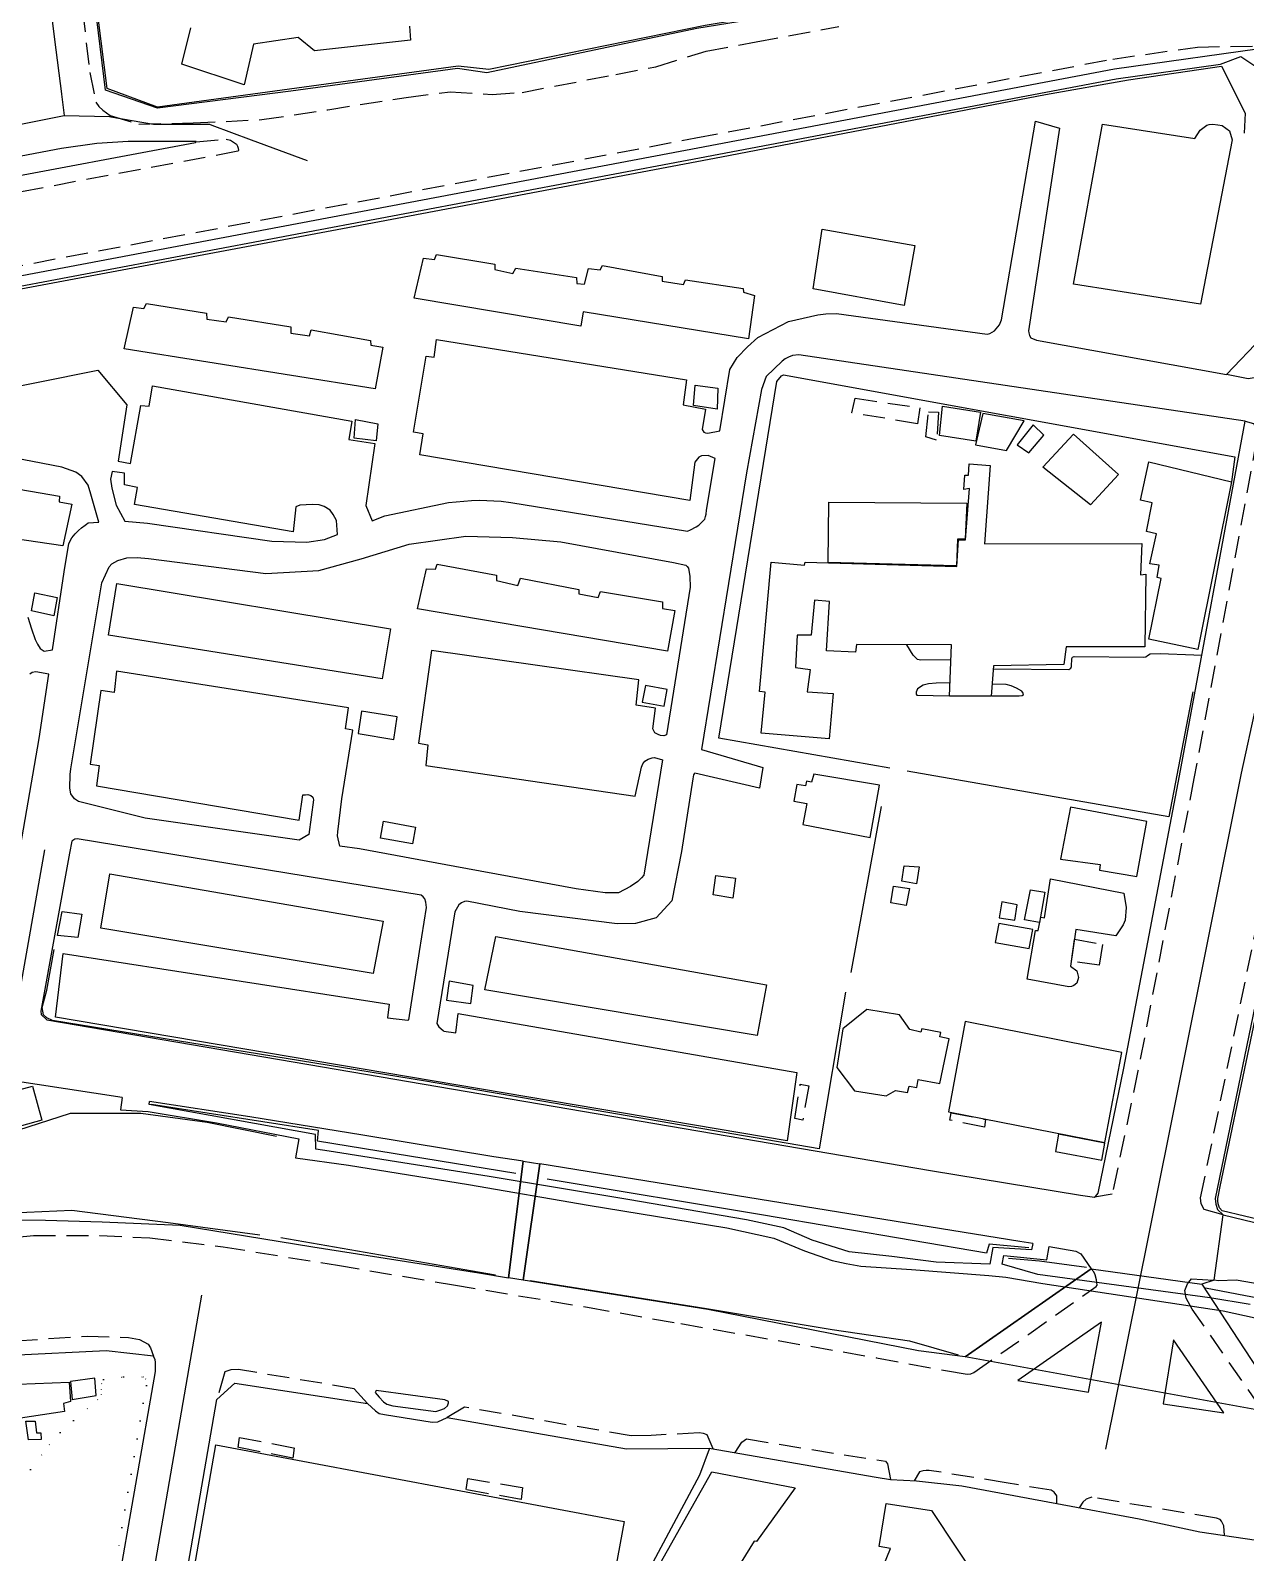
# Model space of a CAD drawing. Header units: millimetres. Extents: x 220021 to 223505, y 489325 to 491820.
# Drawn here: x 222700.2 to 222976.5, y 490481.4 to 490827.5 of the extents above; entities that cross this region are included whole.
import ezdxf

# ---------------------------------------------------------------- set-up
doc = ezdxf.new("R2010")
doc.units = ezdxf.units.MM
doc.linetypes.add('5M2P5', pattern=[7.5, 5, -2.5])
doc.linetypes.add('AM4', pattern=[4, 0, -4])
for name, color, linetype in [('A0013110', 8, 'Continuous'), ('A0013118', 8, 'Continuous'), ('A0023210', 8, 'Continuous'), ('A0033324', 8, '5M2P5'), ('A0033327', 8, 'Continuous'), ('A0053326', 8, 'Continuous'), ('A0073340', 8, 'Continuous'), ('B0014110', 8, 'Continuous'), ('B0014111', 8, 'Continuous'), ('B0014115', 8, 'Continuous'), ('B0014116', 8, '5M2P5'), ('B0024120', 8, 'B0024120'), ('C0052211', 8, 'Continuous'), ('D0025111', 8, 'AM4')]:
    doc.layers.add(name, color=color, linetype=linetype)
doc.linetypes.add('B0024120', pattern='A,10,-1.75,[133,ltypeshp.shx,S=0.75,R=0,X=0,Y=0],-3.25', length=15)

msp = doc.modelspace()

# ---------------------------------------------------------------- linework, layer by layer
at = {"layer": 'A0013110'}
for points in [[(222932.497, 490895.329), (222937.665, 490895.266), (222945.734, 490894.256), (222951.768, 490892.257), (222955.167, 490890.906), (222955.947, 490890.322), (222956.455, 490889.763), (222957.38, 490888.247), (222958.102, 490886.658), (222971.717, 490849.243), (222962.627, 490844.774), (222948.837, 490843.547), (222907.098, 490836.963), (222851.77, 490827.892), (222803.976, 490817.879), (222797.305, 490818.845), (222759.434, 490813.656), (222729.095, 490809.83), (222717.291, 490813.905), (222710.612, 490868.592), (222703.617, 490932.184), (222711.381, 490936.54)], [(222696.401, 490633.066), (222691.965, 490607.402), (222690.934, 490606.546), (222689.64, 490605.943), (222689.023, 490605.842), (222682.756, 490608.488), (222672.011, 490616.051), (222661.327, 490628.193), (222640.712, 490653.726), (222621.262, 490678.039), (222607.248, 490696.443), (222604.119, 490701.445), (222602.658, 490704.652), (222601.511, 490709.071), (222597.685, 490730.44), (222595.513, 490743.578), (222596.617, 490748.173), (222628.905, 490756.338), (222642.842, 490758.939), (222852.371, 490798.518), (222947.081, 490816.449), (222970.821, 490819.806), (222975.396, 490821.553), (222979.317, 490819.006)], [(222980.278, 490757.778), (222972.199, 490749.283)], [(222709.106, 490640.397), (222702.592, 490604.495), (222702.649, 490603.714), (222703.974, 490602.495), (222904.862, 490568.285), (222938.955, 490562.669), (222942.146, 490562.179), (222942.388, 490562.359), (222942.703, 490562.728), (222942.956, 490563.095), (222948.798, 490591.542), (222961.511, 490658.01), (222976.414, 490738.679)], [(222996.396, 490690.402), (222989.681, 490659.168), (222969.617, 490561.889), (222969.714, 490560.657), (222970.137, 490559.382), (222971.404, 490558.205), (222985.527, 490554.783), (222995.468, 490552.586), (223020.618, 490549.109), (223027.762, 490549.751), (223043.222, 490553.901), (223066.821, 490563.011), (223109.514, 490581.22), (223164.247, 490604.834), (223176.459, 490612.545), (223188.348, 490624.689), (223210.587, 490650.732), (223241.475, 490687.955), (223265.332, 490717.815), (223275.276, 490734.039)], [(222721.104, 490584.887), (222695.32, 490588.839), (222678.331, 490590.413), (222662.106, 490589.625), (222634.333, 490582.828), (222610.807, 490579.377), (222610.522, 490574.218), (222620.824, 490559.731), (222624.047, 490550.498), (222625.403, 490545.798), (222664.264, 490553.159), (222692.848, 490557.166), (222703.665, 490556.958), (222716.512, 490556.607), (222734.252, 490555.847), (222764.443, 490550.946), (222802.198, 490544.985), (222808.943, 490543.909)], [(222812.222, 490570.436), (222805.565, 490571.408), (222775.824, 490576.338), (222750.099, 490580.443), (222727.272, 490583.942)], [(222928.113, 490551.657), (222925.149, 490552.169), (222832.419, 490567.125), (222816.055, 490569.766)], [(222931.841, 490551.013), (222937.92, 490549.962), (222939.034, 490549.33), (222941.387, 490545.9), (222912.709, 490525.908), (222902.151, 490527.289), (222854.269, 490536.681), (222812.28, 490543.377)], [(222996.698, 490539.46), (222974.369, 490543.353), (222970.381, 490543.168), (222969.348, 490543.35), (222966.531, 490542.458), (222986.128, 490512.543)], [(222719.73, 490471.366), (222728.669, 490522.585), (222728.685, 490523.619), (222728.622, 490524.711), (222728.552, 490525.26), (222728.207, 490526.084), (222717.405, 490527.281), (222695.844, 490526.179), (222674.382, 490523.207), (222662.312, 490519.169), (222655.269, 490507.763), (222652.645, 490503.069), (222641.788, 490482.855), (222630.206, 490461.764)], [(222728.592, 490435.215), (222742.619, 490516.239), (222746.653, 490519.961), (222776.849, 490515.284), (222778.643, 490513.659), (222779.504, 490513.002), (222780.713, 490512.785), (222791.535, 490511.087), (222792.835, 490511.127), (222794.993, 490512.138), (222835.767, 490505.03), (222854.504, 490505.165), (222892.487, 490498.566), (222895.794, 490498.028), (222901.667, 490497.697), (222911.967, 490496.593), (222933.602, 490492.534), (222952.311, 490489.041), (222966.075, 490486.149), (222992.427, 490482.266), (223009.576, 490479.766)]]:
    msp.add_lwpolyline(points, dxfattribs=at)
msp.add_lwpolyline([(222645.401, 490788.313), (222643.534, 490787.972), (222642.896, 490787.735), (222642.716, 490787.561), (222642.774, 490786.938), (222643.949, 490785.335), (222644.692, 490784.912), (222645.662, 490784.785), (222689.964, 490793.056), (222737.735, 490801.994), (222737.93, 490802.173), (222737.92, 490802.258), (222729.546, 490802.225), (222722.469, 490802.261), (222715.281, 490801.769), (222707.249, 490800.671), (222696.537, 490798.621), (222672.536, 490793.957), (222652.595, 490790.023)], close=True, dxfattribs=at)
at = {"layer": 'A0013118'}
for points in [[(222673.974, 490741.876), (222715.499, 490750.256), (222722.153, 490742.343), (222720.169, 490729.539), (222722.943, 490729.057), (222725.317, 490742.243), (222727.219, 490742.037), (222727.945, 490746.68), (222773.271, 490738.619), (222772.638, 490734.508), (222778.486, 490733.574), (222776.45, 490719.438), (222777.938, 490716.004), (222780.827, 490717.145), (222795.295, 490720.147), (222800.52, 490720.642), (222802.35, 490720.669), (222807.235, 490720.422), (222809.458, 490720.139), (222849.602, 490713.605), (222850.296, 490713.911), (222851.612, 490714.622), (222852.177, 490715.006), (222853.582, 490716.328), (222853.736, 490716.983), (222853.836, 490717.507), (222853.938, 490718.386), (222855.881, 490730.123), (222854.278, 490730.823), (222852.809, 490730.767), (222852.17, 490730.478), (222851.298, 490729.332), (222850.121, 490720.598), (222788.771, 490731), (222789.506, 490735.794), (222787.326, 490736.118), (222790.187, 490753.461), (222792.038, 490753.193), (222792.535, 490757.228), (222849.354, 490748.07), (222848.635, 490742.377), (222853.67, 490741.36), (222852.962, 490736.75), (222853.298, 490736.134), (222853.736, 490736.004), (222854.254, 490735.906), (222856.926, 490736.436), (222859.24, 490750.411), (222860.873, 490753.121), (222863.248, 490755.581), (222865.596, 490757.693), (222872.576, 490761.334), (222879.208, 490762.842), (222881.049, 490763.082), (222883.463, 490763.136), (222917.768, 490758.43), (222918.364, 490758.605), (222919.416, 490759.179), (222920.517, 490760.516), (222921.019, 490761.707), (222928.749, 490806.868), (222934.22, 490805.287), (222927.119, 490759.2), (222927.184, 490758.744), (222927.338, 490758.149), (222927.657, 490757.599), (222928.997, 490757.044), (222972.199, 490749.283)], [(222976.414, 490738.679), (222874.888, 490753.753), (222873.522, 490753.561), (222872.565, 490753.18), (222871.85, 490752.853), (222871.149, 490752.319), (222867.487, 490748.834), (222866.466, 490745.848), (222863.025, 490726.932), (222852.768, 490664.007), (222866.759, 490659.926), (222865.975, 490655.18), (222851.291, 490658.599), (222851.109, 490658.486), (222850.973, 490658.27), (222850.834, 490657.307), (222848.228, 490640.814), (222846.019, 490629.575), (222842.47, 490625.756), (222837.809, 490624.426), (222833.607, 490624.359), (222811.452, 490627.191), (222799.446, 490629.53), (222798.888, 490629.418), (222798.214, 490629.156), (222797.655, 490628.676), (222796.717, 490627.114), (222792.605, 490601.679), (222793.037, 490600.909), (222794.056, 490600.128), (222794.231, 490599.99), (222796.924, 490599.547), (222797.489, 490603.972), (222874.488, 490590.534), (222872.267, 490575.009), (222705.922, 490603.16), (222707.689, 490617.639), (222781.742, 490606.113), (222781.421, 490602.991), (222785.993, 490602.43), (222786.252, 490602.506), (222788.638, 490618.083), (222790.268, 490628.091), (222790.126, 490629.273), (222789.921, 490630.031), (222789.483, 490630.489), (222789.047, 490630.864), (222710.814, 490643.648), (222710.294, 490643.622), (222709.607, 490643.122), (222709.106, 490640.397)], [(222699.587, 490694.056), (222700.471, 490691.416), (222701.29, 490689.006), (222701.781, 490687.943), (222702.419, 490686.956), (222703.315, 490686.323), (222705.223, 490686.674), (222707.895, 490704.399), (222708.952, 490710.868), (222709.644, 490712.152), (222710.415, 490713.023), (222711.105, 490713.765), (222711.843, 490714.422), (222712.626, 490714.983), (222712.93, 490715.206), (222713.311, 490715.496), (222715.775, 490715.685), (222713.927, 490722.024), (222713.37, 490724.058), (222711.866, 490726.062), (222710.522, 490727.037), (222707.379, 490728.186), (222673.957, 490734.613)], [(222718.385, 490725.486), (222718.724, 490723.441), (222719.707, 490719.575), (222721.69, 490715.89), (222726.806, 490715.488), (222755.094, 490711.348), (222763.037, 490711.147), (222767.102, 490711.722), (222770.066, 490712.893), (222769.822, 490716.031), (222769.077, 490717.4), (222768.345, 490718.381), (222767.031, 490719.213), (222765.894, 490719.592), (222764.323, 490719.699), (222761.476, 490719.574), (222760.594, 490719.136), (222759.98, 490713.521), (222723.902, 490719.694), (222724.539, 490723.532), (222721.589, 490724.177), (222721.576, 490726.86), (222718.78, 490727.187), (222718.385, 490725.486)], [(222844.802, 490667.321), (222844.214, 490667.075), (222843.465, 490667.205), (222842.933, 490667.443), (222842.202, 490667.808), (222841.739, 490668.692), (222842.352, 490673.368), (222837.916, 490674.08), (222838.564, 490679.81), (222791.391, 490686.482), (222788.423, 490665.425), (222790.575, 490665.063), (222790.117, 490660.346), (222837.7, 490653.398), (222839.145, 490659.986), (222839.421, 490660.712), (222839.932, 490661.349), (222840.642, 490661.836), (222841.597, 490662.135), (222842.095, 490662.188), (222843.891, 490661.65), (222839.682, 490635.44), (222839.15, 490634.83), (222838.299, 490633.974), (222836.667, 490632.82), (222833.946, 490631.406), (222830.921, 490631.381), (222824.319, 490632.312), (222796.715, 490637.43), (222775.026, 490641.402), (222770.589, 490642.039), (222770.041, 490644.378), (222770.076, 490645.296), (222771.015, 490652.801), (222773.5, 490668.407), (222771.88, 490668.69), (222772.498, 490673.441), (222719.757, 490681.782), (222719.253, 490676.989), (222716.206, 490677.395), (222713.795, 490660.646), (222715.815, 490660.322), (222715.268, 490655.707), (222761.281, 490647.936), (222762.131, 490653.69), (222762.724, 490653.71), (222763.308, 490653.731), (222763.963, 490653.507), (222764.434, 490653.132), (222764.591, 490652.558), (222763.497, 490644.689), (222761.317, 490643.37), (222726.275, 490648.401), (222711.155, 490652.143), (222710.25, 490652.764), (222709.422, 490653.911), (222709.169, 490655.23), (222709.227, 490658.275), (222709.433, 490659.598), (222716.454, 490701.909), (222718.078, 490705.55), (222718.755, 490706.21), (222720.049, 490707.001), (222722.145, 490707.543), (222724.511, 490707.683), (222727.044, 490707.416), (222753.726, 490704.026), (222765.793, 490704.684), (222775.385, 490707.362), (222786.336, 490710.713), (222799.182, 490712.48), (222809.796, 490712.188), (222820.797, 490711.249), (222846.461, 490706.513), (222849.241, 490705.898), (222849.549, 490705.579), (222849.856, 490705.24), (222850.12, 490703.358), (222850.195, 490700.905), (222844.802, 490667.321)], [(222909.4, 490684.356), (222902.665, 490684.292), (222901.936, 490684.446), (222900.888, 490685.432), (222899.476, 490687.78)], [(222919.225, 490682.323), (222936.345, 490682.184), (222936.798, 490682.461), (222936.94, 490682.876), (222936.994, 490684.681), (222937.153, 490685.009), (222937.551, 490685.161), (222953.381, 490684.975), (222953.828, 490685.1), (222954.189, 490685.402), (222954.834, 490685.775), (222957.06, 490685.79), (222964.764, 490685.493), (222966.581, 490685.455)], [(222697.935, 490641.937), (222702.18, 490666.488), (222704.383, 490681.101), (222701.445, 490681.681), (222700.61, 490681.514), (222700.064, 490681.16)], [(222909.232, 490679.178), (222906.131, 490679.076), (222904.423, 490678.923), (222903.197, 490678.634), (222901.892, 490677.795), (222901.592, 490677.016), (222901.59, 490676.609), (222901.731, 490676.367), (222909.156, 490676.171)], [(222918.817, 490676.165), (222925.023, 490676.163), (222925.705, 490676.246), (222926.014, 490676.478), (222925.969, 490676.813), (222925.62, 490677.221), (222924.417, 490677.909), (222923.17, 490678.492), (222922.059, 490678.74), (222918.979, 490678.867)], [(222721.104, 490584.887), (222720.675, 490582.062), (222727.017, 490581.703), (222742.519, 490579.106), (222761.214, 490575.478), (222760.51, 490571.169), (222772.504, 490569.454), (222799.832, 490565.113), (222827.047, 490560.386), (222858.564, 490555.262), (222869.238, 490552.859), (222876.235, 490549.975), (222882.473, 490547.808), (222885.698, 490547.116), (222889.032, 490546.515), (222900.557, 490545.802), (222918.142, 490544.412), (222921.987, 490544.046), (222930.422, 490542.612), (222971.409, 490536.361), (222981.145, 490534.241)], [(222928.113, 490551.657), (222927.804, 490550.263), (222919.003, 490550.769), (222918.331, 490546.994), (222906.137, 490547.424), (222896.054, 490548.688), (222886.369, 490549.814), (222877.954, 490552.46), (222871.518, 490555.218), (222863.033, 490557.051), (222836.033, 490561.687), (222804.493, 490566.906), (222768.11, 490572.68), (222765.081, 490573.138), (222765.03, 490576.452), (222727.194, 490583.273), (222727.272, 490583.942)], [(222812.222, 490570.436), (222808.943, 490543.909)], [(222812.28, 490543.377), (222816.055, 490569.766)], [(222977.524, 490537.845), (222968.4, 490539.288), (222929.235, 490544.652), (222921.163, 490547.017), (222921.523, 490548.919), (222931.293, 490547.945), (222931.841, 490551.013)]]:
    msp.add_lwpolyline(points, dxfattribs=at)
at = {"layer": 'A0023210'}
for points in [[(222664.94, 491132.66), (222668.57, 491112.41), (222669.2, 491108.82), (222673.19, 491079.78), (222680.56, 491024.27), (222681.6, 491008.81), (222683.727, 490992.659), (222688.48, 490960.75), (222690.63, 490949.56), (222692.4, 490940.37), (222693.32, 490931.36), (222699.27, 490877.75), (222705.69, 490825.44), (222707.25, 490813.06), (222707.259, 490812.99), (222707.87, 490808.13)], [(222944.72, 490504.94), (222954.49, 490553.53), (222975.6, 490658.59), (222978.95, 490674.21), (222983.2, 490698.64), (222987.96, 490734.34), (222991.77, 490759.96), (222998.16, 490796.03), (222999.78, 490815.26), (222998.56, 490820.86), (222998.41, 490821.55), (222991.46, 490833), (222976.99, 490853.28), (222976.46, 490854.69), (222961.65, 490892.32), (222959.6, 490894.76), (222956.98, 490897.15), (222952.21, 490898.34), (222946.23, 490898.91), (222937.577, 490899.439)], [(222272.479, 490723.142), (222399.23, 490747.85), (222477.07, 490762.16), (222558.39, 490778.36), (222567.562, 490780.186), (222575.82, 490781.83), (222590.71, 490784.8), (222594.998, 490785.653), (222622.946, 490791.211), (222624.6, 490791.54), (222629.6, 490792.53), (222634.337, 490793.481), (222634.43, 490793.5), (222637.161, 490794.044), (222693.62, 490805.29), (222694.591, 490805.483), (222707.87, 490808.13), (222718.172, 490807.886), (222718.493, 490807.833), (222728.21, 490806.21), (222740.915, 490806.138), (222741.475, 490805.93), (222750.391, 490802.622), (222763.17, 490797.88)], [(222599.66, 490579.57), (222604.96, 490580.72), (222607.583, 490581.29), (222610.71, 490581.97), (222629.3, 490585.27), (222665.59, 490593.46), (222687.591, 490597.473), (222697.282, 490605.952), (222703.52, 490641.17)], [(222809.338, 490384.665), (222788.745, 490387.952), (222767.202, 490392.465), (222739.621, 490395.65), (222715.292, 490399.807), (222721.728, 490438.887), (222724.161, 490453.291), (222736.334, 490523.386), (222739.202, 490539.899)]]:
    msp.add_lwpolyline(points, dxfattribs=at)
at = {"layer": 'A0033324'}
for points in [[(222701.465, 490921.526), (222713.713, 490817.947), (222715.05, 490811.185), (222715.791, 490810.22), (222716.639, 490809.368), (222718.309, 490808.16), (222724.837, 490806.194), (222737.215, 490806.455), (222752.798, 490807.197), (222767.804, 490809.463), (222785.677, 490812.259), (222795.631, 490813.538), (222805.179, 490812.898), (222811.984, 490813.398), (222833.315, 490817.479), (222842.411, 490819.244), (222853.854, 490822.794), (222865.205, 490824.879), (222884.022, 490828.361)], [(222595.513, 490743.578), (222594.332, 490747.066), (222594.294, 490748.613), (222594.483, 490750.009), (222594.747, 490751.556), (222595.538, 490752.645), (222627.918, 490760.833), (222641.993, 490763.46), (222851.517, 490803.038), (222946.331, 490820.989), (222965.568, 490823.709), (222983.183, 490824.026), (222984.273, 490823.498), (222992.585, 490813.962), (222993.426, 490810.9), (222993.429, 490810.421), (222982.636, 490752.639), (222980.855, 490749.674), (222980.335, 490749.273), (222979.467, 490748.737), (222978.436, 490748.499), (222977.094, 490748.306), (222972.199, 490749.283)], [(222737.93, 490802.173), (222744.712, 490802.744), (222745.709, 490802.517), (222747.069, 490801.604), (222747.327, 490801.161), (222747.448, 490800.712), (222747.543, 490800.196), (222747.347, 490800.006), (222688.596, 490789.012), (222654.341, 490782.334), (222653.861, 490782.513), (222651.515, 490783.696), (222650.735, 490783.606), (222645.519, 490782.634), (222644.586, 490782.682), (222643.315, 490783.073), (222641.686, 490784.445), (222640.285, 490786.866), (222640.232, 490787.145), (222642.716, 490787.561)], [(222976.414, 490738.679), (222978.331, 490738.108), (222978.537, 490737.722), (222979.022, 490734.631), (222964.754, 490657.4), (222952.035, 490590.9), (222946.169, 490562.903), (222942.146, 490562.179)], [(222971.404, 490558.205), (222967.074, 490559.375), (222966.398, 490560.725), (222966.29, 490562.097), (222986.452, 490659.848), (222992.642, 490688.641), (222993.088, 490689.36), (222996.396, 490690.402)], [(222689.608, 490552.431), (222700.886, 490553.476), (222716.028, 490553.47), (222727.338, 490552.965), (222744.06, 490550.936), (222770.011, 490546.72), (222796.372, 490542.296), (222826.905, 490537.172), (222848.072, 490533.463), (222892.589, 490525.7), (222908.268, 490522.815), (222913.162, 490521.985), (222914.053, 490522.017), (222914.737, 490522.33), (222927.185, 490531.054), (222942.565, 490541.905), (222942.79, 490542.201), (222942.595, 490543.384), (222942.338, 490544.592), (222941.974, 490545.268), (222941.387, 490545.9)], [(223057.396, 490499.323), (223056.051, 490498.257), (223055.662, 490498.132), (223055.085, 490498), (223054.311, 490498.084), (223052.058, 490498.555), (223042.673, 490500.924), (223028.957, 490502.828), (222991.352, 490508.317), (222986.211, 490509.626), (222984.03, 490510.72), (222981.617, 490512.556), (222979.924, 490514.403), (222964.351, 490536.755), (222963.026, 490539.27), (222962.707, 490540.959), (222963.299, 490542.479), (222964.216, 490543.665), (222969.348, 490543.35)], [(222674.382, 490523.207), (222675.313, 490525.736), (222675.383, 490525.99), (222675.529, 490526.413), (222676.362, 490526.828), (222684.48, 490528.179), (222696.864, 490529.574), (222713.097, 490530.597), (222722.526, 490530.294), (222724.981, 490529.868), (222727.018, 490528.809), (222727.488, 490527.95), (222728.207, 490526.084)], [(222776.849, 490515.284), (222773.855, 490518.663), (222747.492, 490523.031), (222745.81, 490522.977), (222744.394, 490522.531), (222742.619, 490516.239)], [(222855.451, 490505), (222854.115, 490508.168), (222853.236, 490508.5), (222852.272, 490508.658), (222841.32, 490508.011), (222836.827, 490507.93), (222798.925, 490514.48), (222794.993, 490512.138)], [(222860.475, 490504.128), (222861.937, 490506.533), (222863.057, 490507.286), (222885.232, 490503.594), (222894.597, 490502.169), (222895.086, 490501.592), (222895.794, 490498.028)], [(222933.602, 490492.534), (222933.6, 490494.314), (222932.973, 490495.136), (222932.287, 490495.559), (222922.083, 490497.268), (222904.595, 490500.099), (222903.888, 490500.085), (222903.159, 490500.028), (222902.894, 490499.951), (222902.341, 490499.759), (222901.147, 490497.727)], [(222971.703, 490485.32), (222971.55, 490487.487), (222971.015, 490488.586), (222970.728, 490488.946), (222969.921, 490489.238), (222941.554, 490493.967), (222941.08, 490493.862), (222940.265, 490493.53), (222939.525, 490492.889), (222938.7, 490491.582)]]:
    msp.add_lwpolyline(points, dxfattribs=at)
at = {"layer": 'A0033327'}
msp.add_lwpolyline([(222594.482, 490750.006), (222628.412, 490758.586), (222642.418, 490761.2), (222851.944, 490800.778), (222946.706, 490818.719), (222983.421, 490823.911)], dxfattribs=at)
at = {"layer": 'A0053326'}
msp.add_lwpolyline([(222996.698, 490539.46), (222974.369, 490543.353), (222970.381, 490543.168), (222969.348, 490543.35), (222971.404, 490558.205), (222985.527, 490554.783)], dxfattribs=at)
for points in [[(222940.792, 490517.864), (222943.753, 490533.758), (222924.728, 490520.547)], [(222957.796, 490515.23), (222971.564, 490513.177), (222960.116, 490529.809)], [(222778.854, 490518.244), (222778.58, 490517.786), (222779.48, 490516.708), (222780.489, 490515.703), (222781.222, 490515.174), (222782.614, 490514.774), (222792.355, 490513.514), (222793.288, 490513.772), (222794.386, 490514.177), (222795.007, 490514.782), (222795.262, 490515.424), (222795.261, 490515.79), (222794.455, 490516.099)]]:
    msp.add_lwpolyline(points, close=True, dxfattribs=at)
at = {"layer": 'A0073340'}
for points in [[(222812.222, 490570.436), (222816.055, 490569.766), (222812.28, 490543.377), (222808.943, 490543.909)], [(222941.387, 490545.9), (222966.531, 490542.458), (222986.128, 490512.543), (222912.709, 490525.908)]]:
    msp.add_lwpolyline(points, close=True, dxfattribs=at)
at = {"layer": 'B0014110'}
msp.add_lwpolyline([(222907.627, 490742.033), (222916.229, 490740.715), (222915.168, 490734.082), (222906.898, 490735.387)], close=True, dxfattribs=at)
at = {"layer": 'B0014111'}
for points in [[(222937.413, 490769.762), (222943.992, 490806.205), (222965.001, 490802.924), (222966.166, 490804.787), (222967.69, 490805.963), (222968.203, 490806.116), (222969.031, 490806.198), (222970.186, 490806.047), (222971.213, 490805.871), (222972.855, 490804.67), (222973.416, 490802.596), (222966.274, 490765.264)], [(222898.878, 490764.91), (222878.159, 490768.715), (222880.254, 490782.337), (222901.335, 490778.608)], [(222851.365, 490746.847), (222856.48, 490746.124), (222856.319, 490741.389), (222850.968, 490742.229)], [(222926.196, 490738.696), (222916.738, 490740.418), (222915.1, 490733.26), (222922.18, 490732.001)], [(222774.094, 490739.035), (222779.201, 490738.043), (222778.852, 490734.174), (222773.823, 490734.8)], [(222928.223, 490737.833), (222924.57, 490733.28), (222927.229, 490731.441), (222930.655, 490735.46)], [(222930.367, 490728.195), (222937.385, 490735.657), (222947.638, 490726.487), (222941.21, 490719.66)], [(222973.271, 490724.839), (222965.655, 490686.765), (222954.487, 490689.085), (222957.291, 490702.88), (222956.409, 490703.09), (222956.878, 490705.931), (222954.702, 490706.197), (222956.225, 490713.007), (222953.999, 490713.543), (222955.261, 490720.106), (222952.595, 490720.716), (222954.542, 490729.416)], [(222882.76, 490676.753), (222881.79, 490666.39), (222866.335, 490667.705), (222867.268, 490677.02), (222865.955, 490677.172), (222868.638, 490706.601), (222876.188, 490705.886), (222876.375, 490706.566), (222910.873, 490705.587), (222911.264, 490711.644), (222912.824, 490711.667), (222913.723, 490723.329), (222912.427, 490723.09), (222912.671, 490726.332), (222913.47, 490726.369), (222913.662, 490728.934), (222918.398, 490728.568), (222917.118, 490710.77), (222952.899, 490710.844), (222952.64, 490703.723), (222953.834, 490703.861), (222953.584, 490687.365), (222935.692, 490687.367), (222935.213, 490683.358), (222919.154, 490683.056), (222918.671, 490676.097), (222909.167, 490676.106), (222909.617, 490687.763), (222888.058, 490687.9), (222887.791, 490686.156), (222881.223, 490686.401), (222881.89, 490697.614), (222878.455, 490697.918), (222877.712, 490690.015), (222874.551, 490689.99), (222874.168, 490682.621), (222877.491, 490682.183), (222876.79, 490677.095)], [(222881.729, 490720.223), (222913.148, 490720.031), (222912.732, 490711.863), (222910.997, 490711.795), (222910.809, 490705.742), (222881.563, 490706.507)], [(222700.456, 490695.532), (222701.212, 490699.634), (222706.275, 490698.537), (222705.529, 490694.379)], [(222840.032, 490678.581), (222839.289, 490674.79), (222844.27, 490673.886), (222844.976, 490677.621)], [(222775.462, 490672.733), (222774.759, 490667.661), (222782.816, 490666.268), (222783.629, 490671.414)], [(222874.492, 490656.02), (222873.821, 490652.266), (222876.732, 490651.735), (222875.829, 490646.947), (222891.163, 490643.962), (222893.23, 490655.886), (222878.315, 490658.398), (222877.814, 490656.574), (222876.654, 490656.812), (222876.462, 490655.715)], [(222951.802, 490635.154), (222954.077, 490647.593), (222936.715, 490650.851), (222934.452, 490639.058), (222943.444, 490637.87), (222943.322, 490636.575)], [(222787.764, 490646.325), (222787.113, 490642.516), (222779.843, 490643.874), (222780.494, 490647.683)], [(222932.136, 490634.601), (222948.832, 490631.331), (222949.35, 490628.046), (222949.097, 490625.221), (222948.643, 490624.115), (222946.982, 490621.617), (222937.934, 490623.081), (222936.668, 490614.73), (222938.139, 490613.69), (222938.485, 490612.147), (222938.113, 490610.9), (222937.474, 490610.347), (222936.919, 490610.131), (222936.342, 490610.061), (222926.828, 490611.794), (222928.714, 490622.881), (222929.306, 490622.819), (222929.963, 490625.892), (222930.764, 490625.704)], [(222921.092, 490629.381), (222920.442, 490625.711), (222924.011, 490625.203), (222924.567, 490628.699)], [(222927.564, 490632.067), (222930.886, 490631.548), (222929.659, 490624.64), (222926.206, 490625.254)], [(222710.957, 490621.26), (222706.36, 490621.721), (222707.415, 490627.156), (222711.868, 490626.558)], [(222919.587, 490620.128), (222927.315, 490618.713), (222928.108, 490623.046), (222920.38, 490624.46)], [(222795.385, 490611.294), (222794.808, 490607.028), (222800.332, 490606.281), (222800.885, 490610.368)], [(222883.541, 490591.713), (222887.551, 490586.395), (222894.748, 490585.215), (222896.869, 490586.49), (222899.653, 490585.998), (222900.023, 490587.485), (222901.731, 490587.173), (222902.061, 490588.98), (222907.01, 490588.077), (222909.115, 490598.195), (222907.014, 490598.632), (222907.218, 490599.617), (222902.863, 490600.523), (222902.692, 490599.7), (222900.193, 490600.299), (222897.812, 490603.665), (222890.356, 490604.861), (222884.959, 490600.513)], [(222912.735, 490602.164), (222908.984, 490581.647), (222944.513, 490574.677), (222948.363, 490595.131)], [(222688.84, 490575.891), (222686.756, 490583.724), (222700.716, 490587.438), (222702.776, 490579.694)], [(222933.274, 490572.616), (222943.809, 490570.649), (222944.526, 490574.487), (222933.951, 490576.571)], [(222697.977, 490511.932), (222697.404, 490519.692), (222709.046, 490520.171), (222709.348, 490515.734), (222707.738, 490515.306), (222707.932, 490513.446)], [(222709.353, 490520.318), (222709.713, 490516.189), (222715.174, 490517.138), (222714.843, 490521.076)], [(222699.789, 490507.073), (222699.194, 490511.319), (222701.274, 490511.265), (222701.587, 490508.659), (222702.612, 490508.617), (222702.674, 490507.153)], [(222742.352, 490505.888), (222835.217, 490488.508), (222822.396, 490418.98), (222818.99, 490419.773), (222816.43, 490405.99), (222784.191, 490412.03), (222783.555, 490405.111), (222731.332, 490414.601), (222734.993, 490435.038), (222730.142, 490435.969)], [(222838.004, 490469.385), (222855.129, 490499.772), (222874.083, 490496.097), (222865.304, 490483.905), (222864.791, 490484.013), (222860.814, 490477.653), (222858.816, 490478.692), (222853.346, 490468.667), (222846.655, 490464.498)], [(222922.151, 490465.304), (222906.931, 490455.018), (222892.958, 490475.45), (222895.73, 490482.351), (222893.225, 490482.817), (222894.797, 490492.598), (222905.075, 490490.947)]]:
    msp.add_lwpolyline(points, close=True, dxfattribs=at)
at = {"layer": 'B0014115'}
msp.add_lwpolyline([(222786.403, 490828.441), (222786.618, 490825.308), (222764.833, 490822.879), (222761.095, 490825.842), (222750.949, 490824.333), (222748.781, 490815.083), (222734.656, 490819.838), (222736.666, 490828.079)], dxfattribs=at)
for points in [[(222863.484, 490757.352), (222825.906, 490763.47), (222825.378, 490760.255), (222787.43, 490766.626), (222789.595, 490775.73), (222792.049, 490775.392), (222792.512, 490776.52), (222805.804, 490774.329), (222805.822, 490773.141), (222809.908, 490772.184), (222810.595, 490773.447), (222824.344, 490771.276), (222824.412, 490769.947), (222826.166, 490769.827), (222827.093, 490773.351), (222829.773, 490773.067), (222830.266, 490774.03), (222843.843, 490771.551), (222843.835, 490770.465), (222848.683, 490769.728), (222849.131, 490770.751), (222862.263, 490768.815), (222862.345, 490768.008), (222864.865, 490767.195)], [(222778.561, 490745.969), (222721.507, 490755.129), (222723.632, 490764.538), (222725.999, 490764.282), (222726.628, 490765.418), (222740.232, 490763.215), (222740.345, 490761.805), (222744.707, 490761.214), (222745.21, 490762.384), (222759.403, 490760.093), (222759.389, 490758.655), (222763.649, 490758.016), (222764.058, 490759.43), (222777.55, 490756.998), (222777.601, 490755.938), (222780.354, 490755.46)], [(222707.609, 490710.29), (222670.267, 490715.751), (222669.749, 490712.831), (222631.859, 490719.258), (222633.702, 490728.763), (222636.307, 490728.323), (222636.615, 490729.631), (222650.529, 490727.49), (222650.567, 490725.909), (222654.723, 490725.233), (222655.313, 490726.781), (222668.967, 490724.332), (222668.851, 490723.346), (222671.109, 490723.148), (222671.784, 490726.575), (222674.283, 490726.117), (222674.772, 490727.161), (222688.659, 490725.074), (222688.627, 490723.239), (222692.703, 490722.472), (222693.111, 490723.908), (222706.804, 490721.586), (222706.764, 490720.314), (222709.604, 490719.749)], [(222845.028, 490686.377), (222788.23, 490695.995), (222790.256, 490705.092), (222792.305, 490704.965), (222792.685, 490706.11), (222806.22, 490703.615), (222806.195, 490702.445), (222811.041, 490701.319), (222811.669, 490702.935), (222824.915, 490700.383), (222824.881, 490699.402), (222829.297, 490698.576), (222829.834, 490699.893), (222843.943, 490697.585), (222843.916, 490696.064), (222846.71, 490695.579)], [(222782.089, 490691.431), (222780.177, 490680.071), (222717.982, 490690.016), (222719.893, 490701.752)], [(222780.422, 490624.995), (222778.147, 490613.076), (222716.209, 490623.383), (222718.285, 490635.695)], [(222867.603, 490610.524), (222865.444, 490598.934), (222803.544, 490609.345), (222806.064, 490621.447)]]:
    msp.add_lwpolyline(points, close=True, dxfattribs=at)
at = {"layer": 'B0014116'}
for points in [[(222886.959, 490740.545), (222887.707, 490743.845), (222902.46, 490741.696), (222901.869, 490738.063)], [(222903.82, 490735.094), (222904.392, 490740.786), (222906.645, 490740.713), (222906.253, 490734.3)], [(222902.285, 490637.288), (222901.671, 490633.442), (222898.32, 490634.057), (222898.898, 490637.518)], [(222855.451, 490630.927), (222856.089, 490635.329), (222860.552, 490634.753), (222859.929, 490630.209)], [(222900.062, 490632.395), (222899.357, 490628.549), (222895.859, 490629.164), (222896.437, 490632.9)], [(222943.963, 490619.691), (222943.227, 490614.972), (222936.931, 490615.861), (222937.638, 490620.861)], [(222875.259, 490587.873), (222877.168, 490587.54), (222875.804, 490579.73), (222874.01, 490580.127)], [(222917.152, 490578.163), (222909.237, 490579.745), (222909.581, 490581.398), (222917.402, 490579.886)], [(222747.749, 490507.599), (222760.184, 490505.227), (222759.841, 490502.884), (222747.461, 490505.292)], [(222799.684, 490498.245), (222812.1, 490496.185), (222811.757, 490493.475), (222799.25, 490495.718)]]:
    msp.add_lwpolyline(points, close=True, dxfattribs=at)
at = {"layer": 'B0024120'}
for points in [[(222949.222, 490844.454), (222853.605, 490828.644), (222804.442, 490818.582), (222797.448, 490819.35), (222729.107, 490810.046), (222717.645, 490814.309), (222711.707, 490861.557), (222704.221, 490927.947)], [(222643.606, 490758.374), (222685.854, 490766.428), (222771.146, 490782.482), (222857.362, 490798.721), (222931.027, 490812.907), (222949.892, 490816.288), (222971.024, 490819.323), (222976.419, 490808.697), (222976.17, 490804.101)], [(222895.611, 490659.771), (222856.744, 490666.571), (222869.926, 490747.668), (222871.018, 490748.929), (222871.443, 490749.159), (222974.082, 490730.525), (222973.271, 490724.839)], [(223274.319, 490733.513), (223264.169, 490716.473), (223253.186, 490702.807), (223234.312, 490680.015), (223226.367, 490670.441), (223188.565, 490625.295), (223181.887, 490618.338), (223176.019, 490612.755), (223163.999, 490605.11), (223085.759, 490571.414), (223043.068, 490554.304), (223033.91, 490551.755), (223027.561, 490550.114), (223019.414, 490549.731), (222991.488, 490554.266), (222971.179, 490559.11), (222970.609, 490559.768), (222970.264, 490560.714), (222970.206, 490561.373), (222970.229, 490561.927), (222970.735, 490564.653), (222990.499, 490659.23)], [(222964.498, 490677.099), (222959.072, 490648.669), (222899.569, 490659.079)], [(222893.682, 490651.009), (222886.74, 490613.29)], [(222885.541, 490608.85), (222879.562, 490573.169), (222790.038, 490588.565), (222705.21, 490602.387), (222703.952, 490602.993), (222703.167, 490603.661), (222702.902, 490605.358), (222703.963, 490609.24), (222705.609, 490618.501)], [(222854.567, 490504.928), (222852.301, 490499.039), (222835.308, 490467.096), (222838.987, 490458.519), (222841.442, 490457.261), (222835.373, 490436.398), (222834.96, 490432.333), (222831.684, 490431.942), (222818.126, 490406.141)]]:
    msp.add_lwpolyline(points, dxfattribs=at)
at = {"layer": 'C0052211'}
for points in [[(223236.53, 490662.859), (223231.367, 490655.559), (223232.944, 490653.859), (223218.763, 490636.64), (223206.294, 490621.157), (223195.616, 490610.123), (223186.559, 490602.134), (223175.45, 490595.359), (223160.903, 490587.872), (223118.498, 490568.979), (223083.433, 490553.246), (223061.708, 490543.66), (223050.298, 490538.79), (223040.072, 490536.432), (223032.69, 490535.112), (223024.338, 490534.096), (223016.408, 490533.829), (223008.4, 490534.386), (222995.884, 490536.042), (222967.369, 490541.515)], [(222756.133, 490576.039), (222740.413, 490579.225), (222725.284, 490581.25), (222709.238, 490581.215), (222692.505, 490575.841), (222683.079, 490571.819), (222665.345, 490554.123)], [(222810.564, 490567.566), (222765.479, 490574.935), (222765.694, 490577.384), (222727.759, 490583.281)], [(222927.253, 490550.66), (222918.232, 490551.553), (222917.598, 490549.457), (222866.918, 490558.11), (222817.679, 490566.343)], [(222693.333, 490557.222), (222695.998, 490558.679), (222709.609, 490559.253), (222731.513, 490556.48), (222752.373, 490553.652)], [(222757.128, 490553.072), (222805.925, 490544.546)], [(222940.308, 490546.224), (222929.629, 490547.631), (222922.609, 490548.28)], [(222813.829, 490543.26), (222853.924, 490536.905), (222882.494, 490532.152), (222900.124, 490529.545), (222911.147, 490526.38)]]:
    msp.add_lwpolyline(points, dxfattribs=at)
at = {"layer": 'D0025111'}
msp.add_lwpolyline([(222698.068, 490499.69), (222700.24, 490500.311), (222704.473, 490505.909), (222706.942, 490508.723), (222715.489, 490516.123), (222716.344, 490517.24), (222716.376, 490518.474), (222716.388, 490519.792), (222716.821, 490520.731), (222721.409, 490521.34), (222725.817, 490521.337), (222726.408, 490520.915), (222726.565, 490519.418), (222720.016, 490481.347)], dxfattribs=at)

doc.saveas('drawing.dxf')
